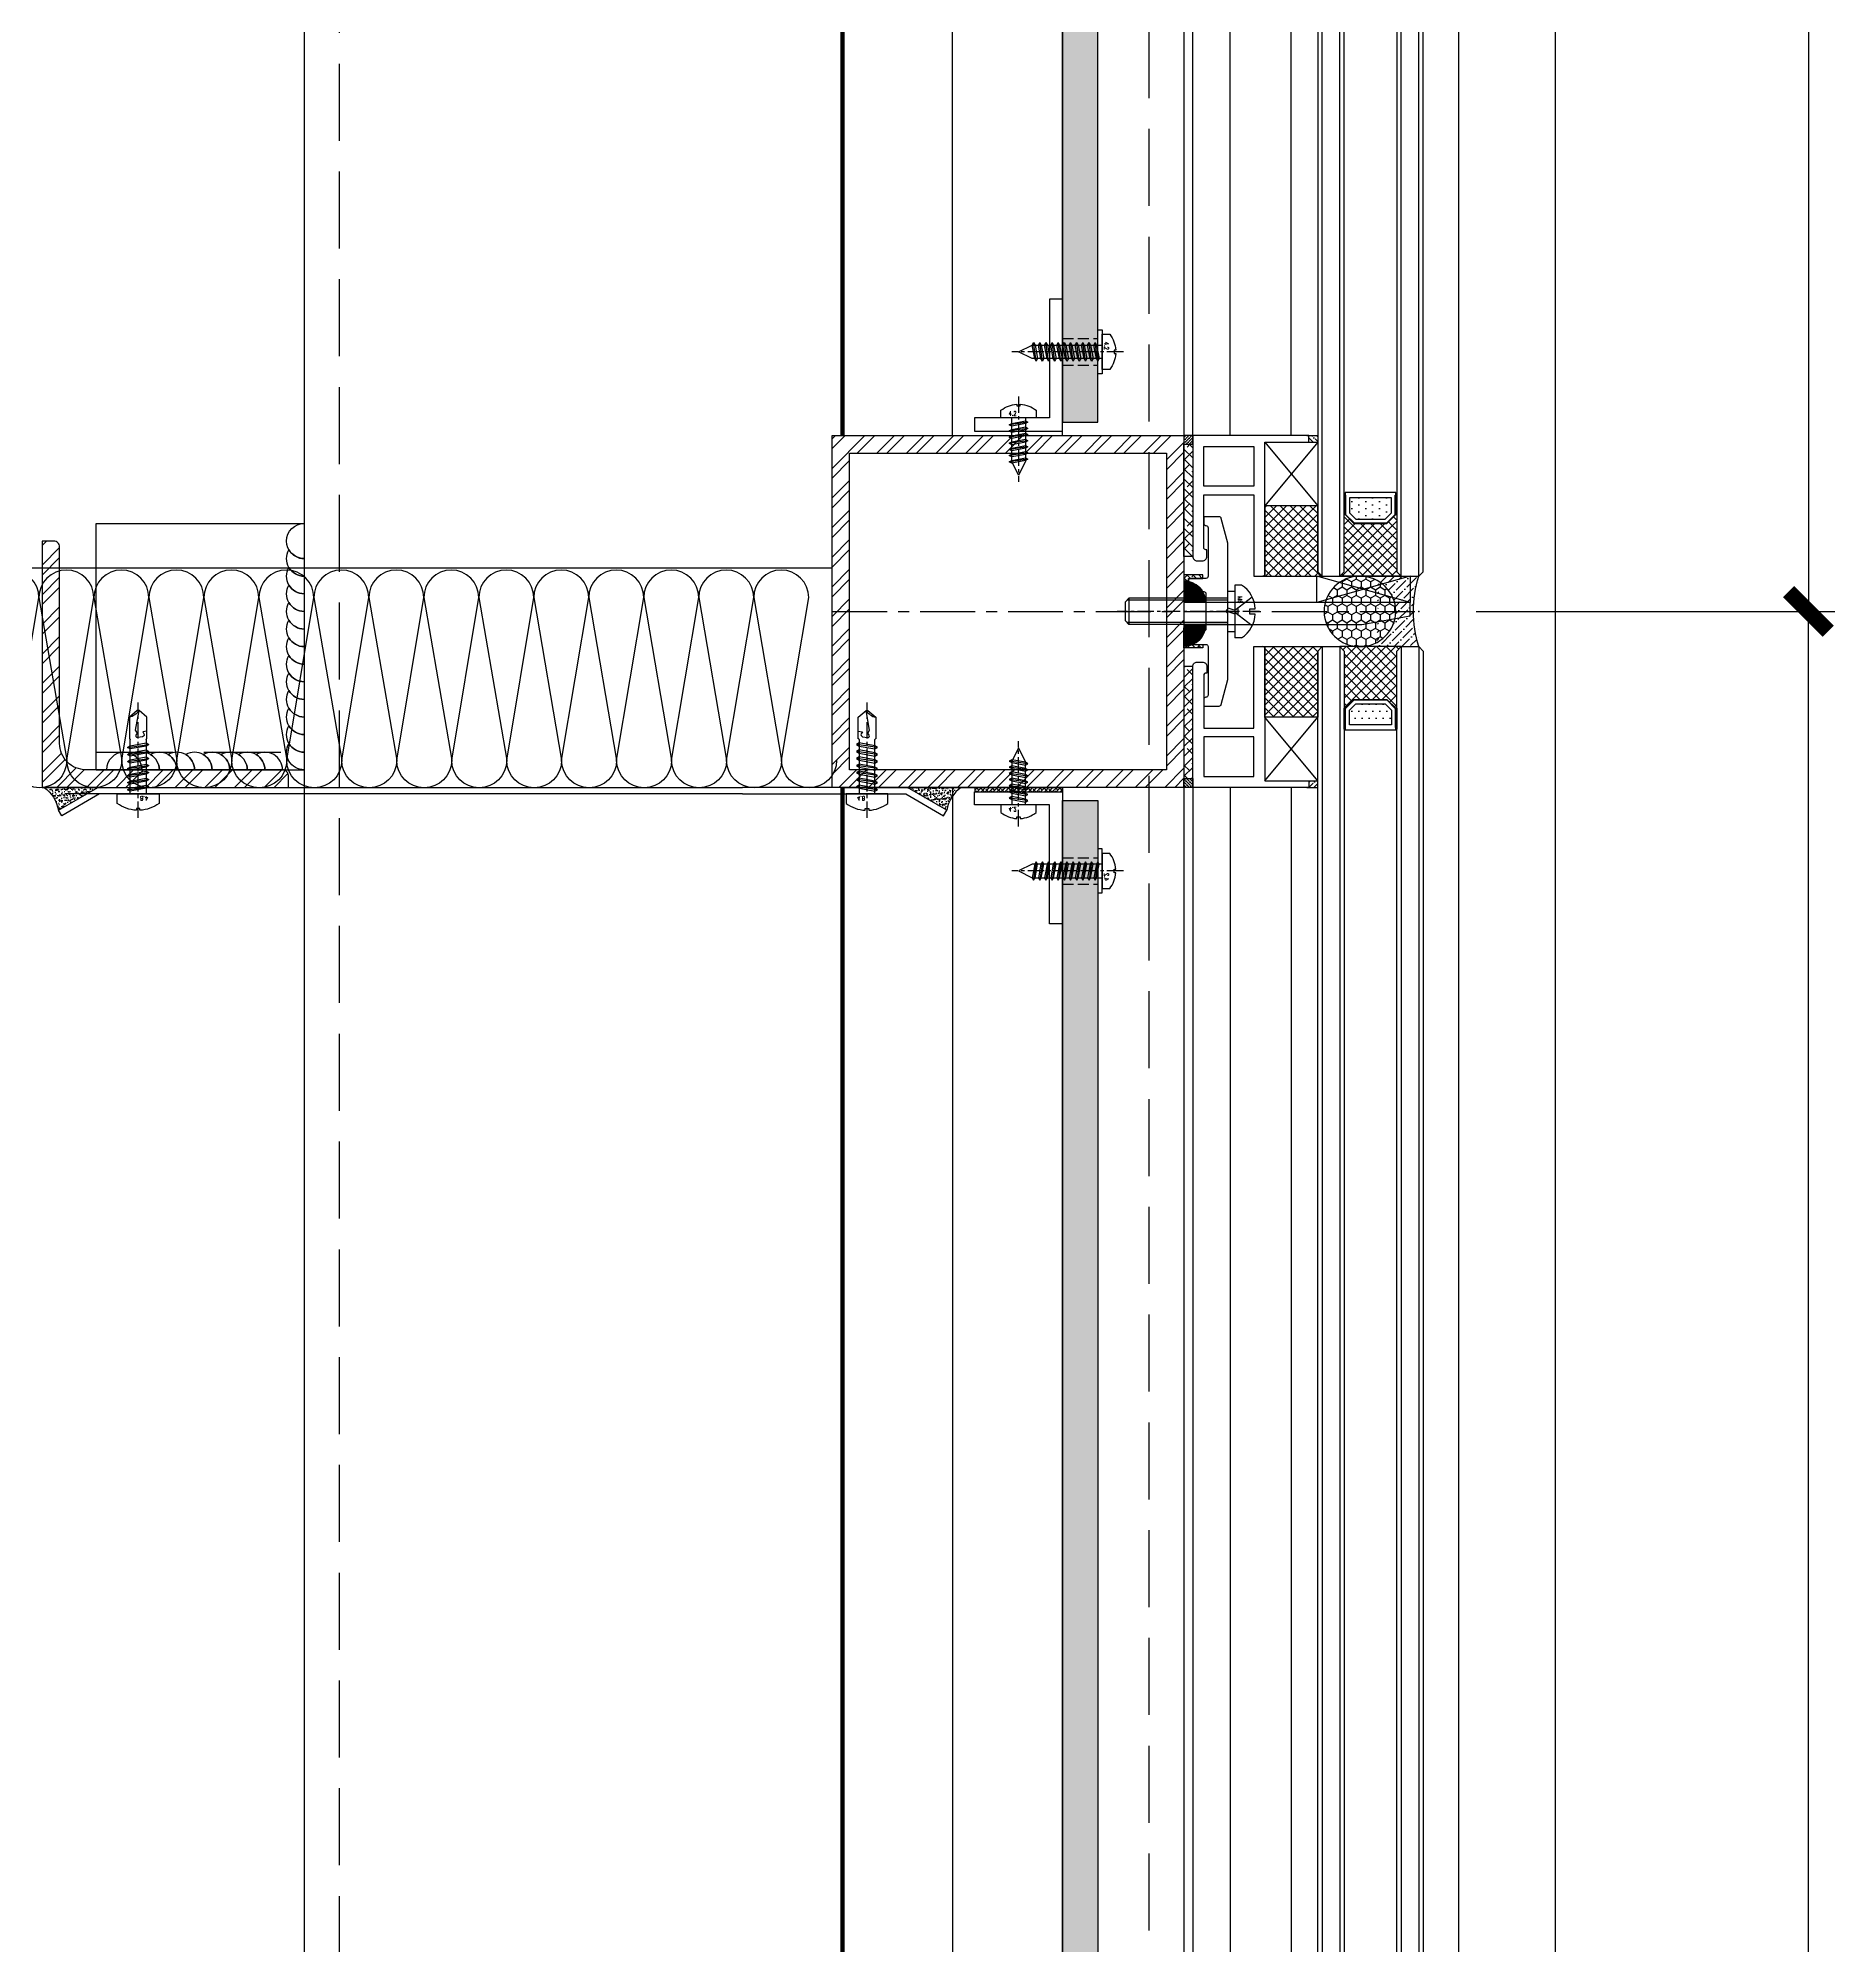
# Model space of a CAD drawing. Extents: x -160106 to 966792, y -663931 to 1550022.
# Drawn here: x -59198 to -58789.6, y -85439.2 to -85005.6 of the extents above; entities that cross this region are included whole.
import ezdxf
from ezdxf.enums import TextEntityAlignment as Align
from ezdxf.xclip import XClip

# ---------------------------------------------------------------- set-up
doc = ezdxf.new("R2010")
doc.units = 0
for name, pattern in [('AUSGEZOGEN', [0]), ('CENTER', [2, 1.25, -0.25, 0.25, -0.25]), ('ZN-CENTER', [2, 1.25, -0.25, 0.25, -0.25]), ('ZN-DASH', [0.35, 0.25, -0.1])]:
    doc.linetypes.add(name, pattern=pattern)
for name, color, linetype in [('!ZN1-填充-8', 8, 'Continuous'), ('!ZN3-不锈钢板幕墙-7', 7, 'Continuous'), ('!ZN3-其它材质幕墙-60', 60, 'Continuous'), ('!ZN3-玻璃幕墙-4', 4, 'Continuous'), ('!ZN4-辅助材料-1', 1, 'Continuous'), ('!ZN4-配件-11', 11, 'Continuous'), ('!ZN5-钢材投影-40', 40, 'Continuous'), ('!ZN5-钢材断面-2', 2, 'Continuous'), ('!ZN5-铝材投影-112', 112, 'Continuous'), ('!ZN5-铝材断面-6', 6, 'Continuous'), ('!ZN6-虚线-8', 8, 'ZN-DASH'), ('11紧固件', 11, 'Continuous'), ('2钢材断面', 2, 'Continuous'), ('A_Hatch', 8, 'Continuous'), ('BM', 8, '保温棉'), ('DIM', 173, 'Continuous'), ('Fill', 8, 'Continuous'), ('ZX', 240, 'CENTER'), ('型材截面颜色', 253, 'Continuous'), ('焊缝', 8, 'Continuous')]:
    doc.layers.add(name, color=color, linetype=linetype)
for name, color, linetype, lineweight in [('0CABR-填充', 8, 'Continuous', 5), ('0CABR-密封材料、垫片', 195, 'Continuous', 9), ('0填充', 8, 'Continuous', 13)]:
    doc.layers.add(name, color=color, linetype=linetype, lineweight=lineweight)
doc.styles.add('DHTEXT-1', font='ROMANS.shx', dxfattribs={"width": 0.7, "bigfont": 'CHINESE.shx'})
doc.linetypes.add('保温棉', pattern='A,0.006248,-6.2484,[134,ltypeshp.shx,S=6.2484,R=0,X=-6.2484,Y=0],-12.4968,[134,ltypeshp.shx,S=6.2484,R=180,X=6.2484,Y=0],-6.2484', length=24.999848)
doc.dimstyles.new('ZN6', dxfattribs={"dimscale": 6, "dimtxt": 2.5, "dimasz": 1.5, "dimexe": 1, "dimexo": 2, "dimgap": 0.9, "dimtad": 1, "dimdec": 0, "dimdsep": 46, "dimtxsty": 'DHTEXT-1', "dimblk": 'ARCHTICK', "dimcen": 2.5, "dimclrd": 173, "dimclre": 173, "dimclrt": 7, "dimazin": 2, "dimtfac": 1, "dimtdec": 1, "dimtix": 1, "dimtmove": 2, "dimatfit": 3, "dimfxl": 0, "dimtolj": 1, "dimtzin": 0, "dimarcsym": 0})

# ---------------------------------------------------------------- blocks, each defined once
blk = doc.blocks.new('20250822090122')
at = {"layer": 'A_Hatch'}
h = blk.add_hatch(dxfattribs=at)
h.set_pattern_fill('ANSI32', color=256)
h.set_pattern_definition([(45, (-80, -40), (-3.3676, 3.3676), []), (45, (-77.755, -40), (-3.3676, 3.3676), [])])
h.paths.add_polyline_path([(0, 40), (-80, 40), (-80, -40), (0, -40)])
h.paths.add_polyline_path([(-4, 36), (-4, -36), (-76, -36), (-76, 36)], flags=16)
at = {"layer": '2钢材断面'}
for points in [[(-80, 40), (0, 40), (0, -40), (-80, -40)], [(-76, 36), (-4, 36), (-4, -36), (-76, -36)]]:
    blk.add_lwpolyline(points, close=True, dxfattribs=at)
blk = doc.blocks.new('20230625105620')
at = {"layer": '0CABR-填充'}
h = blk.add_hatch(dxfattribs=at)
h.set_pattern_fill('ANSI38', color=256, scale=0.3, angle=90)
h.set_pattern_definition([(135, (669.6331, -11486.4539), (-0.67351921, -0.67351921), []), (225, (669.6331, -11486.4539), (-0.67351921, -2.02055763), [2.38125, -1.42875])])
h.paths.add_polyline_path([(-5.2, 3.7), (-5.2, 4.5), (-8.5, 4.5), (-8.5, 7.5), (-5.2, 7.5), (-5.2, 8.3), (-9.5, 8.3), (-9.5, 3.7)])
h = blk.add_hatch(dxfattribs=at)
h.set_pattern_fill('ANSI38', color=256, scale=0.3, angle=90)
h.set_pattern_definition([(135, (669.6331, -11486.4539), (-0.67351921, -0.67351921), []), (225, (669.6331, -11486.4539), (-0.67351921, -2.02055763), [2.38125, -1.42875])])
h.paths.add_polyline_path([(-5.2, 3.7), (-5.2, 4.5), (-8.5, 4.5), (-8.5, 7.5), (-5.2, 7.5), (-5.2, 8.3), (-9.5, 8.3), (-9.5, 3.7)])
h = blk.add_hatch(dxfattribs=at)
h.set_pattern_fill('ANSI38', color=256, scale=0.3, angle=90)
h.set_pattern_definition([(135, (669.6331, -11498.4539), (-0.67351921, -0.67351921), []), (225, (669.6331, -11498.4539), (-0.67351921, -2.02055763), [2.38125, -1.42875])])
h.paths.add_polyline_path([(-5.2, -8.3), (-5.2, -7.5), (-8.5, -7.5), (-8.5, -4.5), (-5.2, -4.5), (-5.2, -3.7), (-9.5, -3.7), (-9.5, -8.3)])
h = blk.add_hatch(dxfattribs=at)
h.set_pattern_fill('ANSI38', color=256, scale=0.3, angle=90)
h.set_pattern_definition([(135, (669.6331, -11498.4539), (-0.67351921, -0.67351921), []), (225, (669.6331, -11498.4539), (-0.67351921, -2.02055763), [2.38125, -1.42875])])
h.paths.add_polyline_path([(-5.2, -8.3), (-5.2, -7.5), (-8.5, -7.5), (-8.5, -4.5), (-5.2, -4.5), (-5.2, -3.7), (-9.5, -3.7), (-9.5, -8.3)])
at = {"layer": '!ZN4-辅助材料-1'}
for points in [[(-5.2, 3.7), (-5.2, 4.5), (-8.5, 4.5), (-8.5, 7.5), (-5.2, 7.5), (-5.2, 8.3), (-9.5, 8.3), (-9.5, 3.7), (-5.2, 3.7)], [(-5.2, -3.7), (-5.2, -4.5), (-8.5, -4.5), (-8.5, -7.5), (-5.2, -7.5), (-5.2, -8.3), (-9.5, -8.3), (-9.5, -3.7), (-5.2, -3.7)]]:
    blk.add_lwpolyline(points, dxfattribs=at)
at = {"layer": '!ZN5-铝材投影-112'}
blk.add_lwpolyline([(-4.5, 4), (-4.5, -4, -0.414214), (-5, -4.5), (-8, -4.5, 0.414214), (-8.5, -5), (-8.5, -7, 0.414214), (-8, -7.5), (-4.5, -7.5, -0.414214), (-4, -8), (-4, -19, -0.414214), (-4.5, -19.5, 0.414214), (-5, -20), (-5, -21.5), (-1.49, -21.5, 0.339454), (-1.01, -21.13), (0.5, -15.5), (0.5, -0.5), (0, 0), (0.5, 0.5), (0.5, 15.5), (-1.01, 21.13, 0.339454), (-1.49, 21.5), (-5, 21.5), (-5, 20, 0.414214), (-4.5, 19.5, -0.414214), (-4, 19), (-4, 8, -0.414214), (-4.5, 7.5), (-8, 7.5, 0.414214), (-8.5, 7), (-8.5, 5, 0.414214), (-8, 4.5), (-5, 4.5, -0.414214), (-4.5, 4)], format="xyb", close=True, dxfattribs=at)
at = {"layer": '0CABR-密封材料、垫片'}
for points in [[(-5.2, 3.7), (-5.2, 4.5), (-8.5, 4.5), (-8.5, 7.5), (-5.2, 7.5), (-5.2, 8.3), (-9.5, 8.3), (-9.5, 3.7), (-5.2, 3.7)], [(-5.2, -3.7), (-5.2, -4.5), (-8.5, -4.5), (-8.5, -7.5), (-5.2, -7.5), (-5.2, -8.3), (-9.5, -8.3), (-9.5, -3.7), (-5.2, -3.7)]]:
    blk.add_lwpolyline(points, dxfattribs=at)
blk = doc.blocks.new('*U3024')
at = {"linetype": 'ByBlock', "ltscale": 10}
for p, q in [((-3.1, 6), (-1.6, 6)), ((-1.6, -6), (-1.6, 6)), ((-1.6, -4.62), (-1.6, 4.62)), ((-1.6, 4.62), (0, 4.62)), ((0, 4.62), (0, -4.62)), ((-6.2, 0.6), (-5, 0.6)), ((-5.51, 3.26), (-1.6, 0.23)), ((-5, 0.6), (-5, -0.6)), ((-2.36, 0.82), (-2.36, -0.82)), ((0, 0), (-1.6, 0.58)), ((0, 3), (22.5, 3)), ((0, 2.55), (22.95, 2.55)), ((22.5, -3), (22.5, 3)), ((22.5, 3), (23.4, 2.1)), ((23.4, -2.1), (23.4, 2.1)), ((-5, -0.6), (-6.2, -0.6)), ((-5.51, -3.26), (-1.6, -0.23)), ((0, -0.83), (-1.6, -0.25)), ((0, -2.55), (22.95, -2.55)), ((0, -3), (22.5, -3)), ((22.5, -3), (23.4, -2.1)), ((-3.1, -6), (-1.6, -6)), ((0, -4.62), (-1.6, -4.62))]:
    blk.add_line(p, q, dxfattribs=at)
at = {"color": 0, "linetype": 'ZN-CENTER', "ltscale": 3}
blk.add_line((-7.15, 0), (25.2, 0), dxfattribs=at)
at = {"linetype": 'ByBlock', "ltscale": 10}
for centre, start, end in [((0.63, 0.27), 123.0516, 177.2303), ((0.63, -0.27), 182.7697, 236.9484)]:
    blk.add_arc(centre, 6.84, start, end, dxfattribs=at)
at = {"layer": 'Defpoints', "color": 0, "ltscale": 10, "style": 'DHTEXT-1', "width": 0.7}
blk.add_text('M6', height=1, rotation=90, dxfattribs=at).set_placement((-2.25, -2.65), align=Align.CENTER)
blk = doc.blocks.new('16胶缝')
at = {"layer": '!ZN1-填充-8', "ltscale": 0.1}
h = blk.add_hatch(dxfattribs=at)
h.set_pattern_fill('HONEY', color=256, scale=10, style=0)
h.set_pattern_definition([(5e-15, (-19679.56, -11324.3713), (1.875, 1.08253175), [1.25, -2.5]), (120, (-19679.56, -11324.3713), (-1.874999996, 1.082531757), [1.25, -2.5]), (60, (-19679.56, -11324.3713), (4e-09, 2.165063507), [-2.5, 1.25])])
edge = h.paths.add_edge_path()
edge.add_ellipse((8, 13.4), major_axis=(0, -8.15), ratio=0.981746, start_angle=0, end_angle=360)
h = blk.add_hatch(dxfattribs=at)
h.set_pattern_fill('ANSI36', color=256, scale=10, style=0)
h.set_pattern_definition([(45, (-19679.5754, -11324.3713), (0.66291261, 2.43067956), [3.125, -0.625, 0, -0.625])])
edge = h.paths.add_edge_path()
edge.add_ellipse((8.02, 13.4), major_axis=(0.87, 8.1), ratio=0.981332, start_angle=124.6263, end_angle=247.3977, ccw=False)
edge.add_arc((0, 10.2), 1.2, 269.9716, 324.4867, ccw=False)
edge.add_line((0, 9), (0, 0))
edge.add_arc((8, -24.92), 26.17, 432.2032, 467.7968, ccw=False)
edge.add_line((16, 0), (16, 9))
edge.add_arc((16.01, 10.23), 1.23, 216.5906, 269.6986, ccw=False)
at = {"layer": '!ZN4-辅助材料-1', "color": 1, "ltscale": 0.1}
blk.add_arc((8, -24.92), 26.17, 72.2032, 107.7968, dxfattribs=at)
blk.add_ellipse((8, 13.4), major_axis=(0, -8.15), ratio=0.981746, dxfattribs=at)
blk.add_point((8, 0), dxfattribs=at)
blk = doc.blocks.new('胶缝断面')
at = {"color": 7, "ltscale": 0.1, "extrusion": (0, 0, -1), "zscale": -1, "rotation": 180}
blk.add_blockref('16胶缝', (8, 0), dxfattribs=at)
blk = doc.blocks.new('20230625110549')
at = {"layer": '!ZN1-填充-8', "ltscale": 20}
h = blk.add_hatch(color=256, dxfattribs=at)
h.dxf.hatch_style = 1
h.paths.add_polyline_path([(0, 5), (0, 0), (5, 0, 0.414214)])
at = {"layer": '0CABR-填充', "ltscale": 20}
blk.add_line((0, 0), (0, 5), dxfattribs=at)
blk.add_arc((0, 0), 5, 0, 90, dxfattribs=at)
blk = doc.blocks.new('20250822103150', base_point=(-89262.55, -87415.13))
at = {"layer": '!ZN4-辅助材料-1'}
blk.add_lwpolyline([(-89131.15, -87413.13), (-89152.32, -87413.13), (-89152.32, -87407.13), (-89131.15, -87407.13), (-89131.15, -87413.13), (-89152.32, -87407.13), (-89131.15, -87407.13), (-89152.32, -87413.13)], dxfattribs=at)
at = {"layer": '!ZN5-钢材投影-40'}
blk.add_lwpolyline([(-89142.15, -87418.13), (-89131.15, -87416.13), (-89131.15, -87413.13), (-89182.55, -87413.13), (-89182.55, -87418.13), (-89142.15, -87418.13)], close=True, dxfattribs=at)
at = {"layer": '0CABR-填充', "ltscale": 20}
blk.add_blockref('20230625110549', (-89182.55, -87413.13), dxfattribs=at)
at = {"layer": '0CABR-填充', "ltscale": 20, "xscale": -1, "rotation": 180}
blk.add_blockref('20230625110549', (-89182.55, -87418.13), dxfattribs=at)
blk = doc.blocks.new('20240131155736')
at = {"layer": '!ZN1-填充-8'}
h = blk.add_hatch(dxfattribs=at)
h.set_pattern_fill('ANSI36', color=256, scale=0.5, angle=270, style=0)
h.set_pattern_definition([(315, (4155.5162, -11794.8225), (1.54348152, -0.420949506), [1.984375, -0.396875, 0, -0.396875])])
h.paths.add_polyline_path([(-0.75, 0.75), (-0.75, -0.75), (1.25, -0.75), (1.25, 0.75)])
at = {"layer": '!ZN4-辅助材料-1', "linetype": 'AUSGEZOGEN'}
blk.add_line((-1.25, 0.75), (1.25, 0.75), dxfattribs=at)
blk = doc.blocks.new('20240131160147')
at = {"layer": '!ZN5-铝材断面-6'}
blk.add_lwpolyline([(-3.36, 1.25), (-3.36, 19.75), (-0.86, 19.75), (-0.86, -10.75), (9.14, -10.75), (9.14, -12.25), (-17.26, -12.25), (-17.26, 15.25, -0.414214), (-16.26, 16.25), (-15.06, 16.25, -0.414214), (-14.06, 15.25), (-14.06, 13.75), (-14.26, 13.75, 0.414214), (-14.76, 13.25), (-14.76, 1.25)], format="xyb", close=True, dxfattribs=at)
blk.add_lwpolyline([(-14.76, -0.75), (-14.76, -9.75), (-3.36, -9.75), (-3.36, -0.75)], close=True, dxfattribs=at)
at = {"layer": '!ZN1-填充-8', "ltscale": 50, "xscale": -1, "rotation": 180}
blk.add_blockref('20240131155736', (9.89, -11.5), dxfattribs=at)
blk = doc.blocks.new('20250822102610', base_point=(-89164.55, -87453.63))
at = {"layer": '!ZN1-填充-8'}
h = blk.add_hatch(dxfattribs=at)
h.set_pattern_fill('ANSI37', color=256, style=0)
h.set_pattern_definition([(45, (0, 0), (-1.122532015, 1.122532015), []), (135, (0, 0), (-1.122532015, -1.122532015), [])])
edge = h.paths.add_edge_path()
edge.add_line((-89165.05, -87423.13), (-89151.55, -87423.13))
edge.add_line((-89151.55, -87423.13), (-89152.55, -87424.13))
edge.add_line((-89152.55, -87424.13), (-89152.55, -87439.13))
edge.add_line((-89152.55, -87439.13), (-89164.55, -87439.13))
edge.add_line((-89164.55, -87439.13), (-89164.55, -87423.63))
edge.add_arc((-89165.05, -87423.63), 0.5, 359.9997, 450)
at = {"layer": '!ZN1-填充-8', "ltscale": 100}
for p, q in [((-89164.55, -87453.63), (-89152.55, -87439.13)), ((-89152.55, -87453.63), (-89164.55, -87439.13))]:
    blk.add_line(p, q, dxfattribs=at)
at = {"layer": '!ZN4-辅助材料-1', "linetype": 'AUSGEZOGEN'}
blk.add_lwpolyline([(-89165.05, -87423.13), (-89151.55, -87423.13), (-89152.55, -87424.13), (-89152.55, -87439.13), (-89164.55, -87439.13), (-89164.55, -87423.63, 0.414215), (-89165.05, -87423.13), (-89165.05, -87423.13)], format="xyb", dxfattribs=at)
blk.add_lwpolyline([(-89152.55, -87439.13), (-89164.55, -87439.13), (-89164.55, -87442.13)], dxfattribs=at)
blk.add_lwpolyline([(-89164.55, -87439.13), (-89164.55, -87453.63), (-89152.55, -87453.63), (-89152.55, -87439.13)], close=True, dxfattribs=at)
blk = doc.blocks.new('20250822103338', base_point=(-89182.55, -87455.13))
at = {"layer": '0填充'}
h = blk.add_hatch(dxfattribs=at)
h.set_pattern_fill('ANSI38', color=256, angle=360, style=0)
h.set_pattern_definition([(45, (0, 0), (-1.122532015, 1.122532015), []), (135, (0, 0), (-3.367596045, 1.122532015), [3.96875, -2.38125])])
h.paths.add_polyline_path([(-89182.55, -87453.13), (-89180.55, -87453.13), (-89180.55, -87427.63), (-89182.55, -87427.63)])
at = {"layer": '型材截面颜色', "ltscale": 60}
h = blk.add_hatch(dxfattribs=at)
h.set_pattern_fill('ANSI36', color=256, scale=0.3, angle=90)
h.set_pattern_definition([(135, (0, 0), (-0.9260889125, 0.2525697034), [1.190625, -0.238125, 0, -0.238125])])
h.paths.add_polyline_path([(-89182.55, -87455.13), (-89182.55, -87453.13), (-89180.55, -87453.13), (-89180.55, -87455.13)])
at = {"layer": '!ZN4-辅助材料-1'}
for points in [[(-89180.55, -87427.63), (-89182.55, -87427.63), (-89182.55, -87453.13), (-89180.55, -87453.13)], [(-89182.55, -87455.13), (-89182.55, -87453.13), (-89180.55, -87453.13), (-89180.55, -87455.13)]]:
    blk.add_lwpolyline(points, close=True, dxfattribs=at)
at = {"layer": '0CABR-密封材料、垫片'}
blk.add_lwpolyline([(-89180.55, -87427.63), (-89182.55, -87427.63), (-89182.55, -87455.13), (-89180.55, -87455.13)], close=True, dxfattribs=at)
blk = doc.blocks.new('20250822103828')
at = {"layer": '!ZN4-辅助材料-1', "ltscale": 100}
for name, p in [('20250822102610', (18.4, 1.5)), ('20250822103338', (0, 0))]:
    blk.add_blockref(name, p, dxfattribs=at)
at = {"layer": '!ZN6-虚线-8', "ltscale": 50}
blk.add_blockref('20240131160147', (19.26, 12.25), dxfattribs=at)
blk = doc.blocks.new('*U1973')
at = {"layer": '!ZN1-填充-8'}
for points in [[(-18, 26.75), (-18, 22), (-17.75, 22), (-17.75, 26.75)], [(-6.25, 26.75), (-6.25, 22), (-6, 22), (-6, 26.75)], [(-18, -26.75), (-18, -22), (-17.75, -22), (-17.75, -26.75)], [(-6.25, -26.75), (-6.25, -22), (-6, -22), (-6, -26.75)]]:
    blk.add_hatch(color=256, dxfattribs=at).paths.add_polyline_path(points)
h = blk.add_hatch(dxfattribs=at)
h.set_pattern_fill('ANSI37', color=256, scale=0.5, angle=90, style=0)
h.set_pattern_definition([(135, (0, 14), (-1.12253, -1.12253), []), (225, (0, 14), (1.12253, -1.12253), [])])
h.paths.add_polyline_path([(-5, 8), (-19, 8), (-18, 9), (-18, 22), (-17.75, 22), (-15.75, 20), (-8.25, 20), (-6.25, 22), (-6, 22), (-6, 9)])
h = blk.add_hatch(dxfattribs=at)
h.set_pattern_fill('DOTS', color=8, angle=90, style=0)
h.set_pattern_definition([(90, (0, 14), (-1.5875, 0.79375), [0, -1.5875])])
h.paths.add_polyline_path([(-15.34, 21), (-8.66, 21), (-7.25, 22.41), (-7.25, 25.8), (-16.75, 25.8), (-16.75, 22.41)])
h = blk.add_hatch(dxfattribs=at)
h.set_pattern_fill('ANSI37', color=256, scale=0.5, style=0)
h.set_pattern_definition([(45, (104147.1523, 29987.512), (-1.122532015, 1.122532015), []), (135, (104147.1523, 29987.512), (-1.122532015, -1.122532015), [])])
h.paths.add_polyline_path([(-5, -8), (-19, -8), (-18, -9), (-18, -22), (-17.75, -22), (-15.75, -20), (-8.25, -20), (-6.25, -22), (-6, -22), (-6, -9)])
h = blk.add_hatch(dxfattribs=at)
h.set_pattern_fill('DOTS', color=8, style=0)
h.set_pattern_definition([(0, (104147.1523, 29987.512), (0.79375, 1.5875), [0, -1.5875])])
h.paths.add_polyline_path([(-15.34, -21), (-8.66, -21), (-7.25, -22.41), (-7.25, -25.8), (-16.75, -25.8), (-16.75, -22.41)])
for p, q in [((-23, 8), (-23, 624.16)), ((-19, 8), (-19, 624.16)), ((-5, 8), (-5, 624.16)), ((-1, 8), (-1, 624.16)), ((-23, -8), (-23, -775)), ((-19, -8), (-19, -775)), ((-5, -8), (-5, -775)), ((-1, -8), (-1, -775))]:
    blk.add_line(p, q, dxfattribs=at)
at = {"layer": '!ZN3-玻璃幕墙-4'}
for points in [[(-24, 624.16), (-24, 9), (-23, 8), (-19, 8), (-18, 9), (-18, 624.16)], [(-6, 624.16), (-6, 9), (-5, 8), (-1, 8), (0, 9), (0, 624.16)], [(-24, -775), (-24, -9), (-23, -8), (-19, -8), (-18, -9), (-18, -775)], [(-6, -775), (-6, -9), (-5, -8), (-1, -8), (0, -9), (0, -775)]]:
    blk.add_lwpolyline(points, dxfattribs=at)
at = {"layer": '!ZN4-辅助材料-1'}
for points in [[(-18, 26.75), (-18, 22), (-17.75, 22), (-17.75, 26.75)], [(-15.75, 20), (-8.25, 20), (-6.25, 22), (-6.25, 27), (-17.75, 27), (-17.75, 22)], [(-6.25, 26.75), (-6.25, 22), (-6, 22), (-6, 26.75)], [(-5, 8), (-19, 8), (-18, 9), (-18, 22), (-17.75, 22), (-15.75, 20), (-8.25, 20), (-8.25, 20), (-6.25, 22), (-6, 22), (-6, 9), (-5, 8)], [(-15.34, 21), (-8.66, 21), (-7.25, 22.41), (-7.25, 25.8), (-16.75, 25.8), (-16.75, 22.41)], [(-5, -8), (-19, -8), (-18, -9), (-18, -22), (-17.75, -22), (-15.75, -20), (-8.25, -20), (-8.25, -20), (-6.25, -22), (-6, -22), (-6, -9), (-5, -8)], [(-15.75, -20), (-8.25, -20), (-6.25, -22), (-6.25, -27), (-17.75, -27), (-17.75, -22)], [(-15.34, -21), (-8.66, -21), (-7.25, -22.41), (-7.25, -25.8), (-16.75, -25.8), (-16.75, -22.41)], [(-18, -26.75), (-18, -22), (-17.75, -22), (-17.75, -26.75)], [(-6.25, -26.75), (-6.25, -22), (-6, -22), (-6, -26.75)]]:
    blk.add_lwpolyline(points, close=True, dxfattribs=at)
for points in [[(-17.75, 26.4), (-17.65, 26.4), (-17.65, 22.04), (-15.71, 20.1), (-8.29, 20.1), (-6.35, 22.04), (-6.35, 26.4), (-6.25, 26.4), (-6.35, 26.4)], [(-17.75, -26.4), (-17.65, -26.4), (-17.65, -22.04), (-15.71, -20.1), (-8.29, -20.1), (-6.35, -22.04), (-6.35, -26.4), (-6.25, -26.4), (-6.35, -26.4)]]:
    blk.add_lwpolyline(points, dxfattribs=at)
at = {"layer": '!ZN5-钢材投影-40', "ltscale": 0.3}
for p, q in [((-254.4, 624.16), (-254.4, -775)), ((-54.4, 624.16), (-54.4, -775))]:
    blk.add_line(p, q, dxfattribs=at)
at = {"layer": '!ZN5-铝材投影-112'}
for p, q in [((-52.4, 40), (-52.4, 624.16)), ((-43.9, 40), (-43.9, 624.16)), ((-30, 40), (-30, 624.16)), ((8, 624.16), (8, -775)), ((30, 624.16), (30, -775)), ((-52.4, -40), (-52.4, -775)), ((-43.9, -40), (-43.9, -775)), ((-30, -40), (-30, -775))]:
    blk.add_line(p, q, dxfattribs=at)
at = {"layer": '!ZN6-虚线-8', "color": 8, "linetype": 'ZN-DASH', "ltscale": 70}
for p, q in [((-246.4, -775), (-246.4, 624.16)), ((-62.4, 624.16), (-62.4, -775))]:
    blk.add_line(p, q, dxfattribs=at)
at = {"layer": 'Defpoints', "color": 250}
for p in [(-6, 20), (-24, 8), (-18, 8), (-6, 8), (0, 8), (-24, -8), (-18, -8), (-6, -8), (0, -8), (-6, -20)]:
    blk.add_point(p, dxfattribs=at)
at = {"layer": 'ZX', "ltscale": 10}
blk.add_line((-134.4, 0), (0, 0), dxfattribs=at)
at = {"layer": '!ZN4-辅助材料-1', "ltscale": 100, "xscale": -1, "rotation": 180}
blk.add_blockref('20250822103828', (-54.4, 40), dxfattribs=at)
at = {"layer": '!ZN4-辅助材料-1', "ltscale": 100}
for name, p in [('20250822103150', (-134.4, 0)), ('20250822103828', (-54.4, -40))]:
    blk.add_blockref(name, p, dxfattribs=at)
at = {"layer": '!ZN4-辅助材料-1', "rotation": 270}
blk.add_blockref('胶缝断面', (-1, 0), dxfattribs=at)
at = {"layer": '!ZN4-配件-11', "color": 1, "rotation": 180}
blk.add_blockref('*U3024', (-44.4, 0), dxfattribs=at)
at = {"layer": '!ZN5-铝材断面-6', "ltscale": 100}
blk.add_blockref('20250822090122', (-54.4, 0), dxfattribs=at)
at = {"layer": '0CABR-填充', "ltscale": 20}
blk.add_blockref('20230625105620', (-44.9, 0), dxfattribs=at)
blk = doc.blocks.new('*U2281')
at = {"color": 0, "linetype": 'CENTER', "ltscale": 3}
blk.add_line((-4.85, 0), (14.54, 0), dxfattribs=at)
at = {"linetype": 'ByBlock', "ltscale": 10}
for p, q in [((0, 1.55), (9.9, 1.55)), ((0.99, 2.11), (1.58, -2.11)), ((2.39, 2.11), (2.98, -2.11)), ((3.79, 2.11), (4.38, -2.11)), ((5.19, 2.11), (5.78, -2.11)), ((6.59, 2.11), (7.18, -2.11)), ((7.99, 2.11), (8.58, -2.11)), ((9.39, 2.11), (9.98, -2.11)), ((9.9, 1.55), (13, 0)), ((9.9, -1.55), (0, -1.55)), ((13, 0), (9.9, -1.55))]:
    blk.add_line(p, q, dxfattribs=at)
blk.add_lwpolyline([(-3.09, 0.4, -0.151467), (-1.72, 4), (0, 4), (0, -4), (-1.72, -4, -0.151467), (-3.09, -0.4), (-2.7, -0.4), (-2.7, 0.4)], format="xyb", close=True, dxfattribs=at)
for points in [[(1.26, -1.55), (0.66, 1.55), (0.99, 2.11), (1.31, 1.55), (1.9, -1.55), (1.58, -2.11)], [(2.66, -1.55), (2.06, 1.55), (2.39, 2.11), (2.71, 1.55), (3.3, -1.55), (2.98, -2.11)], [(4.06, -1.55), (3.46, 1.55), (3.79, 2.11), (4.11, 1.55), (4.7, -1.55), (4.38, -2.11)], [(5.46, -1.55), (4.86, 1.55), (5.19, 2.11), (5.51, 1.55), (6.1, -1.55), (5.78, -2.11)], [(6.86, -1.55), (6.26, 1.55), (6.59, 2.11), (6.91, 1.55), (7.5, -1.55), (7.18, -2.11)], [(8.26, -1.55), (7.66, 1.55), (7.99, 2.11), (8.31, 1.55), (8.9, -1.55), (8.58, -2.11)], [(9.66, -1.55), (9.06, 1.55), (9.39, 2.11), (9.71, 1.55), (10.3, -1.55), (9.98, -2.11)]]:
    blk.add_lwpolyline(points, close=True, dxfattribs=at)
at = {"layer": 'Defpoints', "color": 0, "ltscale": 10, "style": 'DHTEXT-1', "width": 0.7}
blk.add_text('4.2', height=1, rotation=90, dxfattribs=at).set_placement((-0.49, -1.36), align=Align.CENTER)
blk = doc.blocks.new('*U2280')
at = {"color": 0, "linetype": 'CENTER', "ltscale": 3}
blk.add_line((-4.85, 0), (20.54, 0), dxfattribs=at)
at = {"linetype": 'ByBlock', "ltscale": 10}
for p, q in [((0, 1.55), (15.9, 1.55)), ((0.99, 2.11), (1.58, -2.11)), ((2.39, 2.11), (2.98, -2.11)), ((3.79, 2.11), (4.38, -2.11)), ((5.19, 2.11), (5.78, -2.11)), ((6.59, 2.11), (7.18, -2.11)), ((7.99, 2.11), (8.58, -2.11)), ((9.39, 2.11), (9.98, -2.11)), ((10.79, 2.11), (11.38, -2.11)), ((12.19, 2.11), (12.78, -2.11)), ((13.59, 2.11), (14.18, -2.11)), ((14.99, 2.11), (15.58, -2.11)), ((15.9, 1.55), (19, 0)), ((15.9, -1.55), (0, -1.55)), ((19, 0), (15.9, -1.55))]:
    blk.add_line(p, q, dxfattribs=at)
blk.add_lwpolyline([(-3.09, 0.4, -0.151467), (-1.72, 4), (0, 4), (0, -4), (-1.72, -4, -0.151467), (-3.09, -0.4), (-2.7, -0.4), (-2.7, 0.4)], format="xyb", close=True, dxfattribs=at)
for points in [[(1.26, -1.55), (0.66, 1.55), (0.99, 2.11), (1.31, 1.55), (1.9, -1.55), (1.58, -2.11)], [(2.66, -1.55), (2.06, 1.55), (2.39, 2.11), (2.71, 1.55), (3.3, -1.55), (2.98, -2.11)], [(4.06, -1.55), (3.46, 1.55), (3.79, 2.11), (4.11, 1.55), (4.7, -1.55), (4.38, -2.11)], [(5.46, -1.55), (4.86, 1.55), (5.19, 2.11), (5.51, 1.55), (6.1, -1.55), (5.78, -2.11)], [(6.86, -1.55), (6.26, 1.55), (6.59, 2.11), (6.91, 1.55), (7.5, -1.55), (7.18, -2.11)], [(8.26, -1.55), (7.66, 1.55), (7.99, 2.11), (8.31, 1.55), (8.9, -1.55), (8.58, -2.11)], [(9.66, -1.55), (9.06, 1.55), (9.39, 2.11), (9.71, 1.55), (10.3, -1.55), (9.98, -2.11)], [(11.06, -1.55), (10.46, 1.55), (10.79, 2.11), (11.11, 1.55), (11.7, -1.55), (11.38, -2.11)], [(12.46, -1.55), (11.86, 1.55), (12.19, 2.11), (12.51, 1.55), (13.1, -1.55), (12.78, -2.11)], [(13.86, -1.55), (13.26, 1.55), (13.59, 2.11), (13.91, 1.55), (14.5, -1.55), (14.18, -2.11)], [(15.26, -1.55), (14.66, 1.55), (14.99, 2.11), (15.31, 1.55), (15.9, -1.55), (15.58, -2.11)]]:
    blk.add_lwpolyline(points, close=True, dxfattribs=at)
at = {"layer": 'Defpoints', "color": 0, "ltscale": 10, "style": 'DHTEXT-1', "width": 0.7}
blk.add_text('4.2', height=1, rotation=90, dxfattribs=at).set_placement((-0.49, -1.36), align=Align.CENTER)
blk = doc.blocks.new('*U2282')
at = {"linetype": 'ByBlock', "ltscale": 10}
blk.add_lwpolyline([(0, -5), (1, -5), (1, 5), (0, 5)], close=True, dxfattribs=at)
blk = doc.blocks.new('*U1978')
at = {"layer": '!ZN1-填充-8', "ltscale": 10}
h = blk.add_hatch(dxfattribs=at)
h.set_pattern_fill('AR-CONC', color=8, scale=10)
h.set_pattern_definition([(50, (480.863, 0), (18.21847, -1.5939), [1.905, -20.955]), (355, (480.863, 0), (-3.5243, 19.1057), [1.524, -16.764]), (100.451, (482.382, -0.133), (14.69425, 17.5117), [1.619, -17.809]), (46.184, (480.863, 5.08), (27.1079, -4.2042), [2.8575, -31.4325]), (96.6356, (483.122, 4.73), (23.7404, 24.7426), [2.4285, -26.7135]), (351.184, (480.863, 5.08), (23.7405, 24.7425), [2.286, -25.146]), (21, (483.403, 3.81), (15.1615, -10.22655), [1.905, -20.955]), (326, (483.403, 3.81), (6.1802, 18.4188), [1.524, -16.764]), (71.4514, (484.667, 2.958), (21.34165, 8.1923), [1.619, -17.809]), (37.5, (480.8634, 0), (0.30886, 8.4555), [0, -16.5608, 0, -17.018, 0, -16.8275]), (7.5, (480.863, 0), (6.68197, 10.01806), [0, -9.7028, 0, -16.1798, 0, -6.4135]), (327.5, (475.199, 0), (13.55906, -0.57287), [0, -6.35, 0, -19.812, 0, -26.289]), (317.5, (472.659, 0), (14.81292, 2.54265), [0, -8.255, 0, -13.1572, 0, -18.669])])
edge = h.paths.add_edge_path()
edge.add_line((688.09, 8), (0, 8))
edge.add_line((0, 8), (0, 0))
edge.add_line((0, 0), (688.09, 0))
at = {"layer": '!ZN1-填充-8', "const_width": 1}
blk.add_lwpolyline([(-3, 58), (688.09, 58)], dxfattribs=at)
at = {"layer": '!ZN3-其它材质幕墙-60', "ltscale": 20}
blk.add_lwpolyline([(688.09, 8), (0, 8), (0, 0), (688.09, 0)], dxfattribs=at)
at = {"layer": '!ZN5-铝材投影-112'}
blk.add_lwpolyline([(-2, 8), (28, 8), (28, 11), (1, 11), (1, 28), (-2, 28)], close=True, dxfattribs=at)
at = {"layer": '!ZN6-虚线-8', "color": 8, "linetype": 'ZN-DASH', "ltscale": 10}
for p, q in [((13, 8), (13, 0)), ((19, 8), (19, 0))]:
    blk.add_line(p, q, dxfattribs=at)
at = {"layer": 'BM'}
blk.add_line((-3, 33), (688.09, 33), dxfattribs=at)
at = {"layer": 'Defpoints', "color": 8}
blk.add_lwpolyline([(688.09, 58), (-3, 58), (-3, 8), (688.09, 8)], dxfattribs=at)
at = {"layer": '!ZN4-配件-11', "color": 1}
for name, p, rotation in [('*U2281', (1, 18), 180), ('*U2280', (16, -1), 89.99999999999997)]:
    blk.add_blockref(name, p, dxfattribs=dict(at, rotation=rotation))
at = {"layer": '!ZN4-配件-11', "extrusion": (0, 0, -1), "zscale": -1, "rotation": 270}
blk.add_blockref('*U2282', (-16, 0), dxfattribs=at)
blk = doc.blocks.new('*U1052')
at = {"color": 0, "linetype": 'CENTER', "ltscale": 3}
blk.add_line((-5.42, 0), (20.8, 0), dxfattribs=at)
at = {"linetype": 'ByBlock', "ltscale": 10}
for p, q in [((0, 1.79), (12.38, 1.79)), ((0.98, 2.4), (1.66, -2.4)), ((2.58, 2.4), (3.26, -2.4)), ((4.18, 2.4), (4.86, -2.4)), ((5.78, 2.4), (6.46, -2.4)), ((7.38, 2.4), (8.06, -2.4)), ((8.98, 2.4), (9.66, -2.4)), ((10.58, 2.4), (11.26, -2.4)), ((12.38, -1.79), (0, -1.79))]:
    blk.add_line(p, q, dxfattribs=at)
blk.add_lwpolyline([(-3.3, 0.4), (-3.69, 0.4, -0.147478), (-2.14, 4.75), (0, 4.75), (0, -4.75), (-2.14, -4.75, -0.147478), (-3.69, -0.4), (-3.3, -0.4)], format="xyb", close=True, dxfattribs=at)
for points in [[(1.3, -1.79), (0.63, 1.79), (0.98, 2.4), (1.33, 1.79), (2.01, -1.79), (1.66, -2.4)], [(2.9, -1.79), (2.23, 1.79), (2.58, 2.4), (2.93, 1.79), (3.61, -1.79), (3.26, -2.4)], [(4.5, -1.79), (3.83, 1.79), (4.18, 2.4), (4.53, 1.79), (5.21, -1.79), (4.86, -2.4)], [(6.1, -1.79), (5.43, 1.79), (5.78, 2.4), (6.13, 1.79), (6.81, -1.79), (6.46, -2.4)], [(7.7, -1.79), (7.03, 1.79), (7.38, 2.4), (7.73, 1.79), (8.41, -1.79), (8.06, -2.4)], [(9.3, -1.79), (8.63, 1.79), (8.98, 2.4), (9.33, 1.79), (10.01, -1.79), (9.66, -2.4)], [(10.9, -1.79), (10.23, 1.79), (10.58, 2.4), (10.93, 1.79), (11.61, -1.79), (11.26, -2.4)]]:
    blk.add_lwpolyline(points, close=True, dxfattribs=at)
for points in [[(12.38, -1.79, -0.414214), (12.51, -1.93), (12.51, -1.99), (17.43, -1.99), (19, -0.22), (19, 0.22), (17.43, 1.99), (12.51, 1.99), (12.51, 1.93, -0.396102), (12.38, 1.79)], [(14.29, -1.99), (14.15, -1.03), (13.7, -1.31, -0.530462), (13.02, -1), (12.83, 0.09, -0.651316), (13.4, 0.47), (13.85, 0.18), (14.51, 0.57), (19, -0.22, -0.201226), (17.43, 1.99)]]:
    blk.add_lwpolyline(points, format="xyb", dxfattribs=at)
at = {"layer": 'Defpoints', "color": 0, "ltscale": 10, "style": 'DHTEXT-1', "width": 0.7}
blk.add_text('4.8', height=1, rotation=90, dxfattribs=at).set_placement((-0.49, -1.36), align=Align.CENTER)
blk = doc.blocks.new('ZN-角钢56X56X4')
at = {"layer": '!ZN1-填充-8'}
h = blk.add_hatch(dxfattribs=at)
h.set_pattern_fill('ANSI32', color=256, scale=0.5, style=0)
edge = h.paths.add_edge_path()
edge.add_line((0, 0), (0, 56))
edge.add_line((0, 56), (2.67, 56))
edge.add_arc((2.67, 54.67), 1.33, 360, 450, ccw=False)
edge.add_line((4, 54.67), (4, 10))
edge.add_arc((10, 10), 6, 180, 270)
edge.add_line((10, 4), (54.67, 4))
edge.add_arc((54.67, 2.67), 1.33, 360, 450, ccw=False)
edge.add_line((56, 2.67), (56, 0))
edge.add_line((56, 0), (0, 0))
at = {"layer": '!ZN5-钢材断面-2'}
blk.add_lwpolyline([(0, 0), (0, 56), (2.67, 56, -0.414214), (4, 54.67), (4, 10, 0.414214), (10, 4), (54.67, 4, -0.414214), (56, 2.67), (56, 0), (0, 0)], format="xyb", dxfattribs=at)
blk = doc.blocks.new('*U1072')
at = {"layer": '!ZN5-钢材断面-2', "extrusion": (0, 0, -1), "zscale": -1, "rotation": 90}
blk.add_blockref('ZN-角钢56X56X4', (0, 0), dxfattribs=at)
blk = doc.blocks.new('*U1977')
at = {"layer": '!ZN1-填充-8', "ltscale": 10}
h = blk.add_hatch(dxfattribs=at)
h.set_pattern_fill('AR-CONC', color=8, scale=10)
h.set_pattern_definition([(50, (218.677, 0), (18.2185, -1.5939), [1.905, -20.955]), (355, (218.677, 0), (-3.5243, 19.1057), [1.524, -16.764]), (100.451, (220.195, -0.133), (14.6943, 17.5117), [1.619, -17.809]), (46.184, (218.677, 5.08), (27.108, -4.2042), [2.8575, -31.4325]), (96.636, (220.936, 4.73), (23.7404, 24.7426), [2.4285, -26.7135]), (351.184, (218.677, 5.08), (23.7405, 24.7425), [2.286, -25.146]), (21, (221.217, 3.81), (15.1615, -10.2266), [1.905, -20.955]), (326, (221.217, 3.81), (6.1802, 18.4188), [1.524, -16.764]), (71.451, (222.48, 2.958), (21.3416, 8.1923), [1.619, -17.809]), (37.5, (218.677, 0), (0.30886, 8.4555), [0, -16.5608, 0, -17.018, 0, -16.8275]), (7.5, (218.677, 0), (6.68197, 10.01806), [0, -9.7028, 0, -16.1798, 0, -6.4135]), (327.5, (213.013, 0), (13.55906, -0.57287), [0, -6.35, 0, -19.812, 0, -26.289]), (317.5, (210.473, 0), (14.8129, 2.54265), [0, -8.255, 0, -13.1572, 0, -18.669])])
edge = h.paths.add_edge_path()
edge.add_line((425.91, 8), (0, 8))
edge.add_line((0, 8), (0, 0))
edge.add_line((0, 0), (425.91, 0))
at = {"layer": '!ZN1-填充-8', "const_width": 1}
blk.add_lwpolyline([(-3, 58), (425.91, 58)], dxfattribs=at)
at = {"layer": '!ZN3-其它材质幕墙-60', "ltscale": 20}
blk.add_lwpolyline([(425.91, 8), (0, 8), (0, 0), (425.91, 0)], dxfattribs=at)
at = {"layer": '!ZN5-铝材投影-112'}
blk.add_lwpolyline([(-2, 8), (28, 8), (28, 11), (1, 11), (1, 28), (-2, 28)], close=True, dxfattribs=at)
at = {"layer": '!ZN6-虚线-8', "color": 8, "linetype": 'ZN-DASH', "ltscale": 10}
for p, q in [((13, 8), (13, 0)), ((19, 8), (19, 0))]:
    blk.add_line(p, q, dxfattribs=at)
at = {"layer": 'BM'}
blk.add_line((-3, 33), (425.91, 33), dxfattribs=at)
at = {"layer": 'Defpoints', "color": 8}
blk.add_lwpolyline([(425.91, 58), (-3, 58), (-3, 8), (425.91, 8)], dxfattribs=at)
at = {"layer": '!ZN4-配件-11', "color": 1}
for name, p, rotation in [('*U2281', (1, 18), 180), ('*U2280', (16, -1), 89.99999999999997)]:
    blk.add_blockref(name, p, dxfattribs=dict(at, rotation=rotation))
at = {"layer": '!ZN4-配件-11', "extrusion": (0, 0, -1), "zscale": -1, "rotation": 270}
blk.add_blockref('*U2282', (-16, 0), dxfattribs=at)
blk = doc.blocks.new('20250829153651')
at = {"layer": '!ZN1-填充-8'}
h = blk.add_hatch(dxfattribs=at)
h.set_pattern_fill('AR-SAND', color=256, scale=0.5, style=0)
h.set_pattern_definition([(37.5, (106.1556, 12110), (-0.031497, 0.963412), [0, -0.76, 0, -0.85, 0, -0.8125]), (7.5, (106.1556, 12110), (0.88489, 1.41107), [0, -0.41, 0, -0.685, 0, -0.2625]), (327.5, (105.5406, 12110), (1.55707, 0.00283), [0, -0.25, 0, -0.9, 0, -1.175]), (317.5, (105.5406, 12110), (1.50306, 0.43884), [0, -0.125, 0, -0.59, 0, -0.675])])
edge = h.paths.add_edge_path()
edge.add_line((87.41, 12110), (98.66, 12110))
edge.add_line((98.66, 12110), (89.72, 12104.84))
edge.add_ellipse((79.49, 12103.36), major_axis=(-7.31, 7.31), ratio=1, start_angle=233.2282, end_angle=264.9693)
h = blk.add_hatch(dxfattribs=at)
h.set_pattern_fill('AR-SAND', color=256, scale=0.5, style=0)
h.set_pattern_definition([(37.5, (133.6254, 12110), (-0.0314967, 0.963412), [0, -0.76, 0, -0.85, 0, -0.8125]), (7.5, (133.6254, 12110), (0.884888, 1.411073), [0, -0.41, 0, -0.685, 0, -0.2625]), (327.5, (133.0104, 12110), (1.557071, 0.0028295), [0, -0.25, 0, -0.9, 0, -1.175]), (317.5, (133.0104, 12110), (1.503063, 0.438838), [0, -0.125, 0, -0.59, 0, -0.675])])
edge = h.paths.add_edge_path()
edge.add_line((293.99, 12110), (282.74, 12110))
edge.add_line((282.74, 12110), (291.68, 12104.84))
edge.add_ellipse((301.91, 12103.36), major_axis=(7.31, 7.31), ratio=1, start_angle=95.0307, end_angle=126.7718, ccw=False)
at = {"layer": 'Fill', "ltscale": 50}
h = blk.add_hatch(dxfattribs=at)
h.set_pattern_fill('ANSI38', color=256, scale=0.4, style=0)
h.set_pattern_definition([(45, (298.065, 12045.5016), (-0.449013, 0.449013), []), (135, (298.065, 12045.5016), (-1.3470384, 0.449013), [1.5875, -0.9525])])
h.paths.add_polyline_path([(298.07, 12110), (298.07, 12109), (318, 12109), (318, 12110)])
at = {"layer": '!ZN3-不锈钢板幕墙-7', "ltscale": 4}
for p, q in [((89.72, 12104.84), (98.66, 12110)), ((99.06, 12108.5), (90.47, 12103.54)), ((91.16, 12110), (245.24, 12110)), ((245.24, 12108.5), (91.16, 12108.5)), ((98.66, 12110), (136.16, 12110)), ((136.16, 12108.5), (99.06, 12108.5)), ((282.74, 12110), (245.24, 12110)), ((245.24, 12108.5), (282.34, 12108.5)), ((282.34, 12108.5), (290.93, 12103.54)), ((291.68, 12104.84), (282.74, 12110)), ((90.47, 12103.54), (89.72, 12104.84)), ((290.93, 12103.54), (291.68, 12104.84))]:
    blk.add_line(p, q, dxfattribs=at)
at = {"layer": '!ZN4-辅助材料-1', "ltscale": 4}
for points in [[(89.72, 12104.84), (98.66, 12110), (98.66, 12110), (86.45, 12110, -0.198373), (89.72, 12104.84)], [(291.68, 12104.84), (282.74, 12110), (282.74, 12110), (294.95, 12110, 0.198373), (291.68, 12104.84)]]:
    blk.add_lwpolyline(points, format="xyb", dxfattribs=at)
at = {"layer": '!ZN5-钢材投影-40', "ltscale": 0.3}
for p, q in [((98.31, 12170), (145.6, 12170)), ((98.31, 12114), (145.6, 12114))]:
    blk.add_line(p, q, dxfattribs=at)
at = {"layer": '!ZN5-钢材投影-40', "ltscale": 30}
blk.add_line((98.31, 12114), (98.31, 12170), dxfattribs=at)
at = {"layer": '!ZN6-虚线-8', "color": 8, "linetype": 'ZN-DASH', "ltscale": 70}
blk.add_line((98.31, 12118), (145.6, 12118), dxfattribs=at)
at = {"layer": '11紧固件', "ltscale": 50}
blk.add_lwpolyline([(298.07, 12110), (298.07, 12109), (318, 12109), (318, 12110), (298.07, 12110)], dxfattribs=at)
at = {"layer": 'Fill'}
blk.add_lwpolyline([(265.6, 12159.82), (41, 12159.82)], dxfattribs=at)
blk.add_lwpolyline([(266.63, 12116.16, -1), (254.13, 12116.16), (260.29, 12153.15, 1), (247.79, 12153.15), (254.13, 12116.16, -1), (241.63, 12116.16), (247.79, 12153.15, 1), (235.29, 12153.15), (241.63, 12116.16, -1), (229.13, 12116.16), (235.29, 12153.15, 1), (222.79, 12153.15), (229.13, 12116.16, -1), (216.63, 12116.16), (222.79, 12153.15, 1), (210.29, 12153.15), (216.63, 12116.16, -1), (204.13, 12116.16), (210.29, 12153.15, 1), (197.79, 12153.15), (204.13, 12116.16, -1), (191.63, 12116.16), (197.79, 12153.15, 1), (185.29, 12153.15), (191.63, 12116.16, -1), (179.13, 12116.16), (185.29, 12153.15, 1), (172.79, 12153.15), (179.13, 12116.16, -1), (166.63, 12116.16), (172.79, 12153.15, 1), (160.29, 12153.15), (166.63, 12116.16, -1), (154.13, 12116.16), (160.29, 12153.15, 1), (147.79, 12153.15), (154.13, 12116.16, -1), (141.63, 12116.16), (147.79, 12153.15, 1), (135.29, 12153.15), (141.63, 12116.16, -1), (129.13, 12116.16), (135.29, 12153.15, 1), (122.79, 12153.15), (129.13, 12116.16, -1), (116.63, 12116.16), (122.79, 12153.15, 1), (110.29, 12153.15), (116.63, 12116.16, -1), (104.13, 12116.16), (110.29, 12153.15, 1), (97.79, 12153.15), (104.13, 12116.16, -1), (91.63, 12116.16), (97.79, 12153.15, 1), (85.29, 12153.15), (91.63, 12116.16, -1), (79.13, 12116.16), (85.29, 12153.15, 1), (72.79, 12153.15)], format="xyb", dxfattribs=at)
at = {"layer": '焊缝', "ltscale": 30}
for points in [[(145.6, 12114, -0.57735), (142.13, 12120, 0.267949), (145.6, 12118, -0.57735), (142.13, 12124, 0.267949), (145.6, 12122, -0.57735), (142.13, 12128, 0.267949), (145.6, 12126, -0.57735), (142.13, 12132, 0.267949), (145.6, 12130, -0.57735), (142.13, 12136, 0.267949), (145.6, 12134, -0.57735), (142.13, 12140, 0.267949), (145.6, 12138, -0.57735), (142.13, 12144, 0.267949), (145.6, 12142, -0.57735), (142.13, 12148, 0.267949), (145.6, 12146, -0.57735), (142.13, 12152, 0.267949), (145.6, 12150, -0.57735), (142.13, 12156, 0.267949), (145.6, 12154, -0.57735), (142.13, 12160, 0.267949), (145.6, 12158, -0.57735), (142.13, 12164, 0.267949), (145.6, 12162, -1), (145.6, 12170, -1)], [(140.67, 12114, 0.57735), (134.67, 12117.46, -0.267949), (136.67, 12114, 0.57735), (130.67, 12117.46, -0.267949), (132.67, 12114, 0.57735), (126.67, 12117.46, -0.267949), (128.67, 12114, 0.57735), (122.67, 12117.46, -0.267949), (124.67, 12114, 0.57735), (118.67, 12117.46, -0.267949), (120.67, 12114, 0.57735), (114.67, 12117.46, -0.267949), (116.67, 12114, 0.57735), (110.67, 12117.46, -0.267949), (112.67, 12114, 0.57735), (106.67, 12117.46, -0.267949), (108.67, 12114, 1), (100.67, 12114, 1)]]:
    blk.add_lwpolyline(points, format="xyb", dxfattribs=at)
at = {"layer": '!ZN4-配件-11', "color": 1, "rotation": 90}
blk.add_blockref('*U1052', (107.85, 12108.5), dxfattribs=at)
at = {"layer": '!ZN4-配件-11', "color": 1, "xscale": -1, "rotation": 270}
blk.add_blockref('*U1052', (273.55, 12108.5), dxfattribs=at)
at = {"layer": '!ZN5-钢材断面-2'}
blk.add_blockref('*U1072', (86, 12110), dxfattribs=at)
at = {"ltscale": 50}
blk.add_blockref('*U1973', (400, 12150), dxfattribs=at)
at = {"rotation": 90}
blk.add_blockref('*U1977', (326, 12193), dxfattribs=at)
at = {"xscale": -1.000000000000008, "rotation": 90}
blk.add_blockref('*U1978', (326, 12107), dxfattribs=at)
blk = doc.blocks.new('_ArchTick')
at = {"color": 0, "linetype": 'ByBlock', "const_width": 0.4}
blk.add_lwpolyline([(-0.5, -0.5), (0.5, 0.5)], dxfattribs=at)
blk = doc.blocks.new('*D2067')
at = {"layer": 'Defpoints', "color": 0, "ltscale": 60, "transparency": 16777216}
for p in [(-58883.16, -85135.92), (-58795.59, -85135.92), (-58883.16, -86335.92)]:
    blk.add_point(p, dxfattribs=at)
at = {"layer": 'DIM', "color": 173, "linetype": 'ByBlock', "lineweight": -2, "ltscale": 60, "transparency": 16777216}
for p, q in [((-58871.16, -85135.92), (-58789.59, -85135.92)), ((-58795.59, -86335.92), (-58795.59, -85135.92)), ((-58871.16, -86335.92), (-58789.59, -86335.92))]:
    blk.add_line(p, q, dxfattribs=at)
at = {"layer": 'DIM', "color": 173, "lineweight": -2, "ltscale": 60, "transparency": 16777216, "xscale": 9, "yscale": 9, "zscale": 9}
for p, rotation in [((-58795.59, -85135.92), 90), ((-58795.59, -86335.92), 270)]:
    blk.add_blockref('_ArchTick', p, dxfattribs=dict(at, rotation=rotation))
at = {"layer": 'DIM', "color": 7, "ltscale": 60, "transparency": 16777216, "insert": (-58808.49, -85735.92), "char_height": 15, "attachment_point": 5, "rotation": 90, "style": 'DHTEXT-1'}
blk.add_mtext('\\A1;1200', dxfattribs=at)
blk = doc.blocks.new('*D2069')
at = {"layer": 'Defpoints', "color": 0, "ltscale": 60, "transparency": 16777216}
for p in [(-58883.16, -84490.65), (-58883.16, -85135.92), (-58795.59, -85135.92)]:
    blk.add_point(p, dxfattribs=at)
at = {"layer": 'DIM', "color": 173, "linetype": 'ByBlock', "lineweight": -2, "ltscale": 60, "transparency": 16777216}
for p, q in [((-58871.16, -84490.65), (-58789.59, -84490.65)), ((-58795.59, -84490.65), (-58795.59, -85135.92)), ((-58871.16, -85135.92), (-58789.59, -85135.92))]:
    blk.add_line(p, q, dxfattribs=at)
at = {"layer": 'DIM', "color": 173, "lineweight": -2, "ltscale": 60, "transparency": 16777216, "xscale": 9, "yscale": 9, "zscale": 9}
for p, rotation in [((-58795.59, -84490.65), 90), ((-58795.59, -85135.92), 270)]:
    blk.add_blockref('_ArchTick', p, dxfattribs=dict(at, rotation=rotation))
at = {"layer": 'DIM', "color": 7, "ltscale": 60, "transparency": 16777216, "insert": (-58808.49, -84813.29), "char_height": 15, "attachment_point": 5, "rotation": 90, "style": 'DHTEXT-1'}
blk.add_mtext('\\A1;DIM', dxfattribs=at)

msp = doc.modelspace()

# ---------------------------------------------------------------- block references
at = {"ltscale": 30}
ref = msp.add_blockref('20250829153651', (-59283.16, -97285.92), dxfattribs=at)
XClip(ref).set_block_clipping_path([(-854.3998935135, 10782.4346405372), (614.400000248, 12795.2674040624)])

# ---------------------------------------------------------------- next in the draw order: dimensions: what is measured, and where the dimension line sits
at = {"layer": 'DIM', "ltscale": 60}
dim = msp.add_linear_dim(base=(-58795.59, -85135.92), p1=(-58883.16, -84490.65), p2=(-58883.16, -85135.92), angle=90, text='DIM', dimstyle='ZN6', dxfattribs=at)
dim.commit()
dim.dimension.update_dxf_attribs({"geometry": '*D2069', "text_midpoint": (-58808.49, -84813.29)})
dim = msp.add_linear_dim(base=(-58795.59, -85135.92), p1=(-58883.16, -86335.92), p2=(-58883.16, -85135.92), angle=90, dimstyle='ZN6', dxfattribs=at)
dim.commit()
dim.dimension.update_dxf_attribs({"geometry": '*D2067', "text_midpoint": (-58808.49, -85735.92)})

doc.saveas('drawing.dxf')
